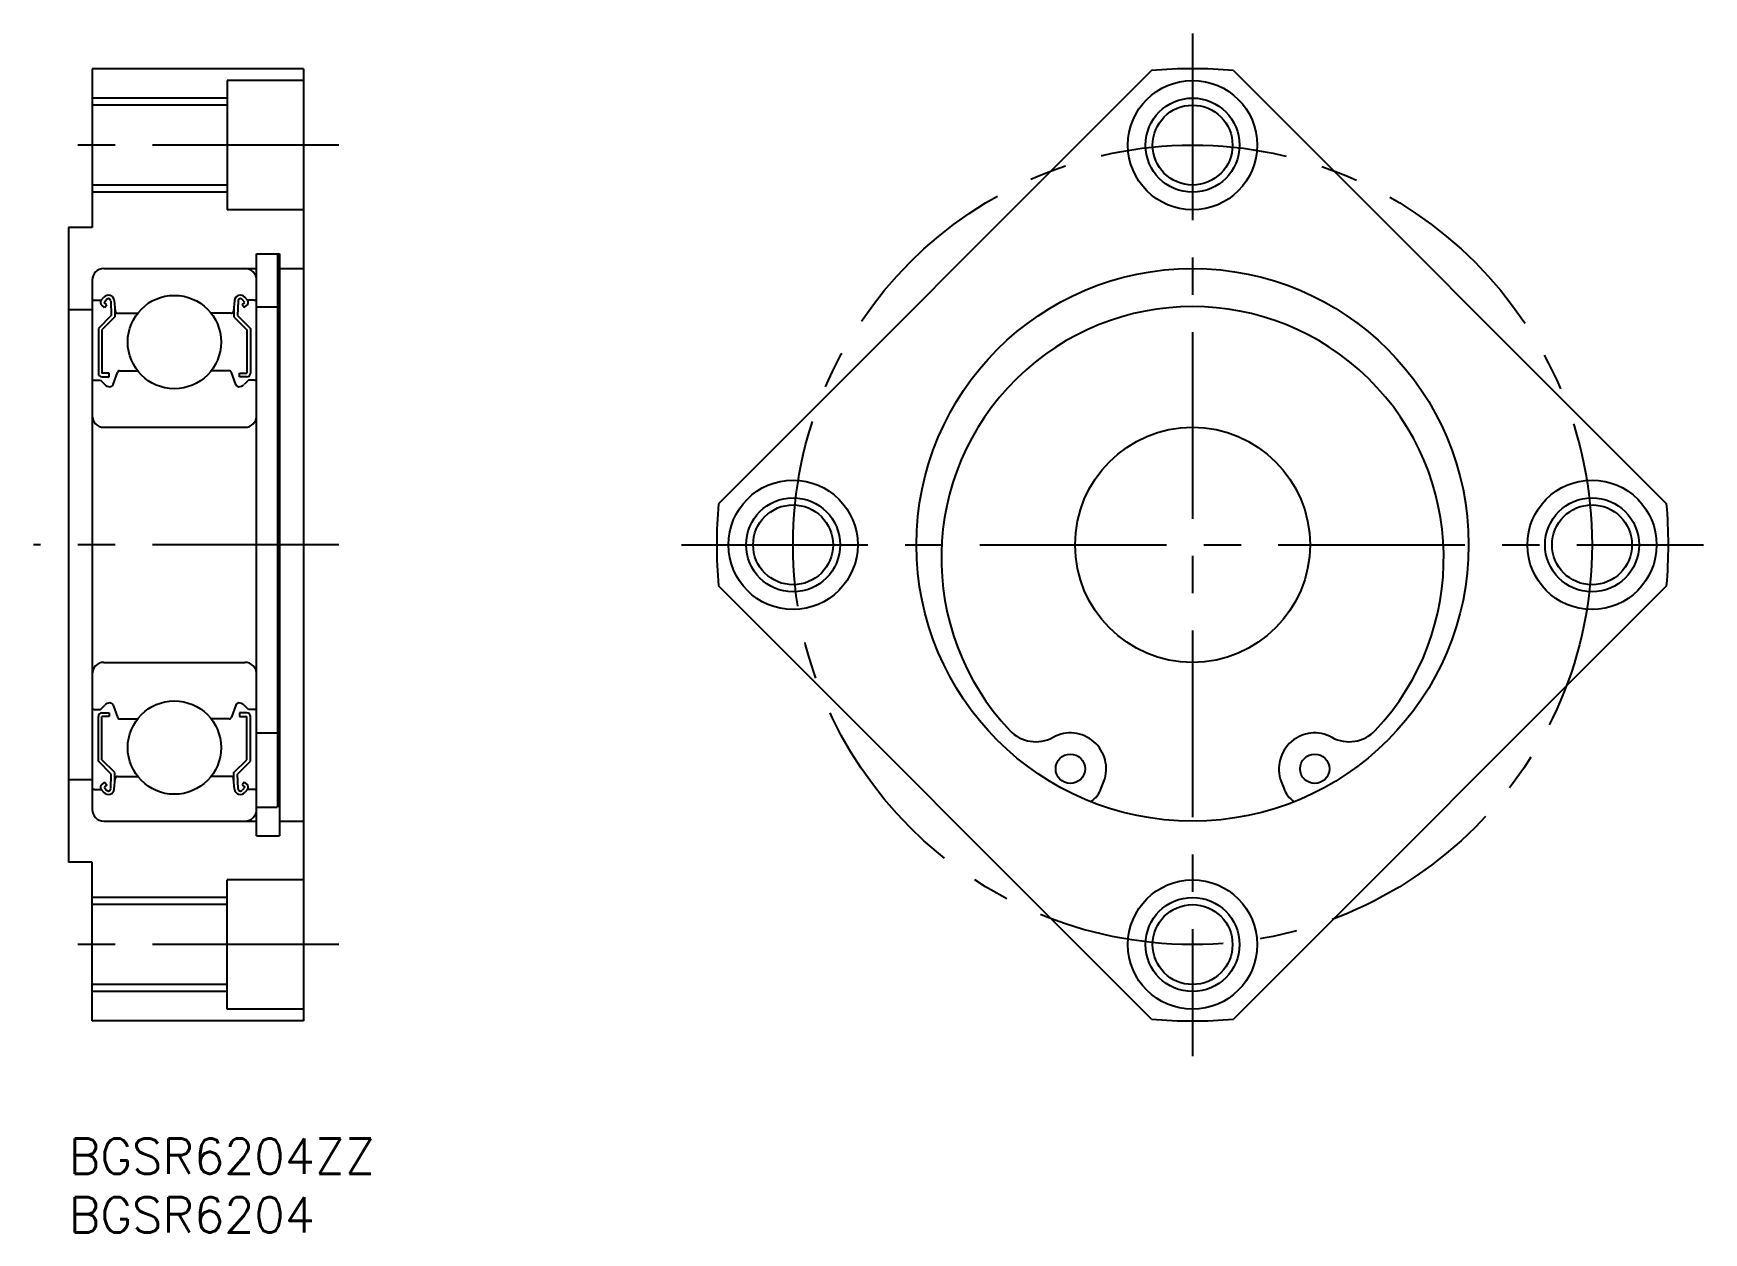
# Model space of a CAD drawing. Extents: x -3 to 139, y -8 to 94.
import ezdxf

# ---------------------------------------------------------------- set-up
doc = ezdxf.new("R2010")
doc.units = 0
doc.header["$LTSCALE"] = 0.5
doc.linetypes.add('CENTER', pattern=[50.8, 31.75, -6.35, 6.35, -6.35])
for name, color, linetype in [('MSM_CENTER', 1, 'CENTER'), ('MSM_CONTINUOUS', 7, 'CONTINUOUS'), ('MSM_NARROW', 5, 'CONTINUOUS'), ('MSM_PART_NUMBER', 7, 'CONTINUOUS')]:
    doc.layers.add(name, color=color, linetype=linetype)
doc.styles.get("Standard").update_dxf_attribs({"font": 'txt.shx', "height": 3, "bigfont": 'bigfont.shx'})

# ---------------------------------------------------------------- blocks, each defined once
blk = doc.blocks.new('*U4')
at = {"layer": 'MSM_PART_NUMBER'}
blk.add_text('BGSR6204ZZ', height=3, dxfattribs=at).set_placement((0, -3))
blk = doc.blocks.new('*U5')
at = {"layer": 'MSM_PART_NUMBER'}
blk.add_text('BGSR6204', height=3, dxfattribs=at).set_placement((0, -8))

msp = doc.modelspace()

# ---------------------------------------------------------------- linework, layer by layer
at = {"layer": 'MSM_CENTER'}
for p, q in [((95.66, 94), (95.66, 7)), ((23, 84.5), (-1, 84.5)), ((23, 50.5), (-3, 50.5)), ((52.16, 50.5), (139.16, 50.5)), ((23, 16.5), (-1, 16.5))]:
    msp.add_line(p, q, dxfattribs=at)
msp.add_circle((95.66, 50.5), 34, dxfattribs=at)
at = {"layer": 'MSM_CONTINUOUS'}
for p, q in [((20, 91), (2, 91)), ((2, 91), (2, 77.5)), ((15.5, 91), (15.5, 91)), ((20, 91), (20, 10)), ((13.5, 90), (13.5, 79)), ((20, 90), (13.5, 90)), ((92.17, 90.85), (55.31, 53.99)), ((99.15, 90.85), (136.01, 53.99)), ((13.5, 87.9), (2, 87.9)), ((13.5, 81.1), (2, 81.1)), ((20, 79), (13.5, 79)), ((0, 77.5), (0, 23.5)), ((2, 77.5), (0, 77.5)), ((3, 74), (16, 74)), ((16, 25.75), (16, 75.25)), ((16, 75.25), (17.95, 75.25)), ((17.8, 28.18, 1.25), (17.8, 75.25, 1.25)), ((17.95, 75.25), (17.95, 25.75)), ((17.95, 74), (20, 74)), ((2, 73), (2, 28)), ((2.2, 71.3), (2.78, 71.3)), ((2.78, 71.3), (3, 71.56)), ((3.01, 71.11), (3.23, 71.36)), ((3.24, 70.91), (3.01, 71.11)), ((3.58, 71.24), (3.63, 70)), ((3.88, 71.28), (3.96, 70.38)), ((14.12, 71.28), (14.04, 70.38)), ((14.42, 71.24), (14.37, 70)), ((14.76, 70.91), (14.99, 71.11)), ((14.99, 71.11), (14.77, 71.36)), ((15.22, 71.3), (15, 71.56)), ((15.8, 71.3), (15.22, 71.3)), ((2, 70.5), (0, 70.5)), ((3.63, 70), (2.53, 68.9)), ((3.05, 70.68), (2.82, 70.88)), ((3.93, 69.88), (2.83, 68.78)), ((3.05, 70.68), (3.24, 70.91)), ((3.93, 70.73), (3.93, 69.88)), ((4.16, 70.2), (5.88, 70.2)), ((13.84, 70.2), (12.12, 70.2)), ((14.07, 70.73), (14.07, 69.88)), ((14.07, 69.88), (15.17, 68.78)), ((14.37, 70), (15.47, 68.9)), ((14.95, 70.68), (14.76, 70.91)), ((14.95, 70.68), (15.18, 70.88)), ((16, 70.75), (17.8, 70.75)), ((2.53, 68.9), (2.53, 65.1)), ((2.83, 68.78), (2.83, 65.1)), ((15.17, 68.78), (15.17, 65.1)), ((15.47, 68.9), (15.47, 65.1)), ((2.2, 64.5), (2.7, 64.5)), ((2.7, 64.5), (3.07, 64.13)), ((3.45, 65.1), (2.83, 65.1)), ((2.83, 64.8), (3.45, 64.8)), ((3.45, 64.8), (3.45, 65.1)), ((3.78, 64.15), (4.15, 65.17)), ((4.34, 65.3), (5.88, 65.3)), ((13.66, 65.3), (12.12, 65.3)), ((14.22, 64.15), (13.85, 65.17)), ((14.55, 65.1), (15.17, 65.1)), ((14.55, 64.8), (14.55, 65.1)), ((15.17, 64.8), (14.55, 64.8)), ((15.3, 64.5), (14.93, 64.13)), ((15.8, 64.5), (15.3, 64.5)), ((3, 60.5), (15, 60.5)), ((92.17, 10.15), (55.31, 47.01)), ((136.01, 47.01), (99.15, 10.15)), ((3, 40.5), (15, 40.5)), ((2.2, 36.5), (2.7, 36.5)), ((2.53, 32.1), (2.53, 35.9)), ((2.7, 36.5), (3.07, 36.87)), ((2.83, 36.2), (3.45, 36.2)), ((2.83, 32.22), (2.83, 35.9)), ((3.45, 35.9), (2.83, 35.9)), ((3.45, 36.2), (3.45, 35.9)), ((3.78, 36.85), (4.15, 35.83)), ((4.34, 35.7), (5.88, 35.7)), ((13.66, 35.7), (12.12, 35.7)), ((14.22, 36.85), (13.85, 35.83)), ((14.55, 36.2), (14.55, 35.9)), ((15.17, 36.2), (14.55, 36.2)), ((14.55, 35.9), (15.17, 35.9)), ((15.3, 36.5), (14.93, 36.87)), ((15.17, 32.22), (15.17, 35.9)), ((15.8, 36.5), (15.3, 36.5)), ((15.47, 32.1), (15.47, 35.9)), ((16, 34.5), (17.8, 34.5)), ((3.63, 31), (2.53, 32.1)), ((3.93, 31.12), (2.83, 32.22)), ((14.07, 31.12), (15.17, 32.22)), ((14.37, 31), (15.47, 32.1)), ((2, 30.5), (0, 30.5)), ((3.05, 30.32), (2.82, 30.12)), ((3.24, 30.09), (3.01, 29.89)), ((3.01, 29.89), (3.23, 29.64)), ((3.05, 30.32), (3.24, 30.09)), ((3.58, 29.76), (3.63, 31)), ((3.88, 29.72), (3.96, 30.62)), ((3.93, 30.27), (3.93, 31.12)), ((4.16, 30.8), (5.88, 30.8)), ((13.84, 30.8), (12.12, 30.8)), ((14.12, 29.72), (14.04, 30.62)), ((14.07, 30.27), (14.07, 31.12)), ((14.42, 29.76), (14.37, 31)), ((14.95, 30.32), (14.76, 30.09)), ((14.76, 30.09), (14.99, 29.89)), ((14.99, 29.89), (14.77, 29.64)), ((14.95, 30.32), (15.18, 30.12)), ((87.89, 29.8), (88.11, 30.38)), ((103.2, 30.38), (103.42, 29.8)), ((2.2, 29.7), (2.78, 29.7)), ((2.78, 29.7), (3, 29.44)), ((15.22, 29.7), (15, 29.44)), ((15.8, 29.7), (15.22, 29.7)), ((16, 28.18), (17.75, 28.18)), ((3, 27), (16, 27)), ((6.3, 27), (6.3, 27)), ((16, 25.75), (17.95, 25.75)), ((17.95, 27), (20, 27)), ((2, 23.5), (0, 23.5)), ((2, 10), (2, 23.5)), ((13.5, 11), (13.5, 22)), ((20, 22), (13.5, 22)), ((13.5, 19.9), (2, 19.9)), ((13.5, 13.1), (2, 13.1)), ((20, 10), (2, 10)), ((20, 11), (13.5, 11))]:
    msp.add_line(p, q, dxfattribs=at)
for centre, radius in [((95.66, 84.5), 5.5), ((95.66, 84.5), 3.4), ((95.66, 50.5), 23.5), ((9, 67.75), 3.97), ((95.66, 50.5), 10), ((61.66, 50.5), 5.5), ((129.66, 50.5), 5.5), ((61.66, 50.5), 3.4), ((129.66, 50.5), 3.4), ((9, 33.25), 3.97), ((85.26, 31.45), 1.25), ((106.06, 31.45), 1.25), ((95.66, 16.5), 5.5), ((95.66, 16.5), 3.4)]:
    msp.add_circle(centre, radius, dxfattribs=at)
for centre, radius, start, end in [((95.66, 50.5), 40.5, 85.0546, 94.9454), ((3, 73), 1, 90, 180), ((15, 73), 1, 0, 90), ((2.2, 71.5), 0.2, 180, 270), ((3.01, 71.11), 0.3, 139.9098, 229.9963), ((3.38, 71.24), 0.5, 4.987, 139.9098), ((3.38, 71.24), 0.2, 2.3754, 139.9922), ((14.62, 71.24), 0.5, 40.0902, 175.013), ((14.62, 71.24), 0.2, 40.0078, 177.6246), ((14.99, 71.11), 0.3, 310.0037, 40.0902), ((15.8, 71.5), 0.2, 270, 0), ((4.16, 70.4), 0.2, 184.987, 270), ((13.84, 70.4), 0.2, 270, 355.013), ((95.66, 49.38), 21.38, 316.6826, 223.3174), ((2.2, 64.3), 0.2, 90, 180), ((2.83, 65.1), 0.3, 180, 270), ((3.5, 64.55), 0.6, 225, 272.8048), ((3.5, 64.25), 0.3, 265.5374, 340.0299), ((4.34, 65.1), 0.2, 90, 160.0299), ((13.66, 65.1), 0.2, 19.9701, 90), ((14.5, 64.25), 0.3, 199.9701, 274.4626), ((14.5, 64.55), 0.6, 267.1952, 315), ((15.17, 65.1), 0.3, 270, 0), ((15.8, 64.3), 0.2, 0, 90), ((3, 61.5), 1, 180, 270), ((15, 61.5), 1, 270, 0), ((95.66, 50.5), 40.5, 175.0546, 184.9454), ((95.66, 50.5), 40.5, 355.0546, 4.9454), ((3, 39.5), 1, 90, 180), ((15, 39.5), 1, 0, 90), ((3.5, 36.45), 0.6, 87.1952, 135), ((3.5, 36.75), 0.3, 19.9701, 94.4626), ((14.5, 36.75), 0.3, 85.5374, 160.0299), ((14.5, 36.45), 0.6, 45, 92.8048), ((2.2, 36.7), 0.2, 180, 270), ((2.83, 35.9), 0.3, 90, 180), ((4.34, 35.9), 0.2, 199.9701, 270), ((13.66, 35.9), 0.2, 270, 340.0299), ((15.17, 35.9), 0.3, 0, 90), ((15.8, 36.7), 0.2, 270, 0), ((82.32, 36.8), 3.05, 223.3174, 298.7349), ((85.26, 31.45), 3.05, 339.4426, 118.7349), ((106.06, 31.45), 3.05, 61.2651, 200.5574), ((108.99, 36.8), 3.05, 241.2651, 316.6826), ((3.01, 29.89), 0.3, 130.0037, 220.0902), ((4.16, 30.6), 0.2, 90, 175.013), ((13.84, 30.6), 0.2, 4.987, 90), ((14.99, 29.89), 0.3, 319.9098, 49.9963), ((2.2, 29.5), 0.2, 90, 180), ((3.38, 29.76), 0.5, 220.0902, 355.013), ((3.38, 29.76), 0.2, 220.0078, 357.6246), ((14.62, 29.76), 0.5, 184.987, 319.9098), ((14.62, 29.76), 0.2, 182.3754, 319.9922), ((15.8, 29.5), 0.2, 0, 90), ((85.55, 30.68), 2.5, 305.7418, 339.4426), ((105.76, 30.68), 2.5, 200.5574, 234.2582), ((3, 28), 1, 180, 270), ((15, 28), 1, 270, 0), ((95.66, 50.5), 40.5, 265.0546, 274.9454)]:
    msp.add_arc(centre, radius, start, end, dxfattribs=at)
at = {"layer": 'MSM_NARROW'}
for p, q in [((13.5, 88.5), (2, 88.5)), ((13.5, 80.5), (2, 80.5)), ((13.5, 20.5), (2, 20.5)), ((13.5, 12.5), (2, 12.5))]:
    msp.add_line(p, q, dxfattribs=at)
for centre in [(95.66, 84.5), (61.66, 50.5), (129.66, 50.5), (95.66, 16.5)]:
    msp.add_circle(centre, 4, dxfattribs=at)

# ---------------------------------------------------------------- block references
at = {"layer": 'MSM_CONTINUOUS'}
for name in ['*U4', '*U5']:
    msp.add_blockref(name, (0, 0), dxfattribs=at)

doc.saveas('drawing.dxf')
